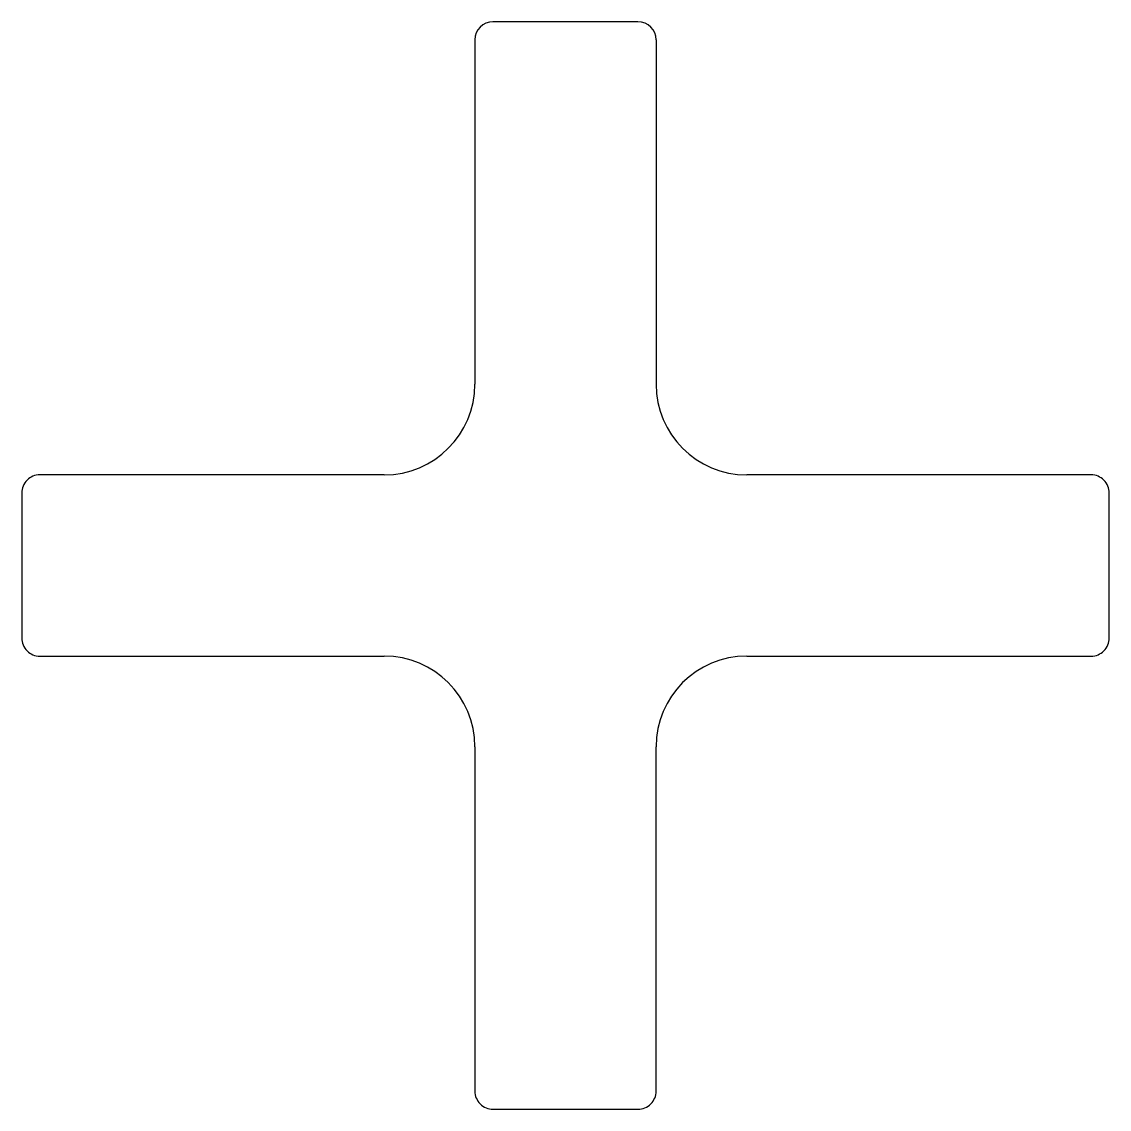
# Model space of a CAD drawing. Header units: millimetres. Extents: x 2300.6 to 2360.6, y 38.8 to 98.8.
import ezdxf

# ---------------------------------------------------------------- set-up
doc = ezdxf.new("R2010")
doc.units = ezdxf.units.MM

msp = doc.modelspace()

# ---------------------------------------------------------------- linework, layer by layer
for p, q in [((2334.596, 98.818), (2326.596, 98.818)), ((2325.596, 97.818), (2325.596, 78.818)), ((2335.596, 97.818), (2335.596, 78.818))]:
    msp.add_line(p, q)
for points in [[(2320.596, 73.818), (2301.596, 73.818, 0.414214), (2300.596, 72.818), (2300.596, 64.818, 0.414214), (2301.596, 63.818), (2320.596, 63.818)], [(2340.596, 63.818), (2359.596, 63.818, 0.414214), (2360.596, 64.818), (2360.596, 72.818, 0.414214), (2359.596, 73.818), (2340.596, 73.818)], [(2325.596, 58.818), (2325.596, 39.818, 0.414214), (2326.596, 38.818), (2334.596, 38.818, 0.414214), (2335.596, 39.818), (2335.596, 58.818)]]:
    msp.add_lwpolyline(points, format="xyb")
for centre, radius, start, end in [((2326.596, 97.818), 1, 90, 180), ((2334.596, 97.818), 1, 0, 90), ((2320.596, 78.818), 5, 270, 0), ((2340.596, 78.818), 5, 180, 270), ((2320.596, 58.818), 5, 0, 90), ((2340.596, 58.818), 5, 90, 180)]:
    msp.add_arc(centre, radius, start, end)

doc.saveas('drawing.dxf')
